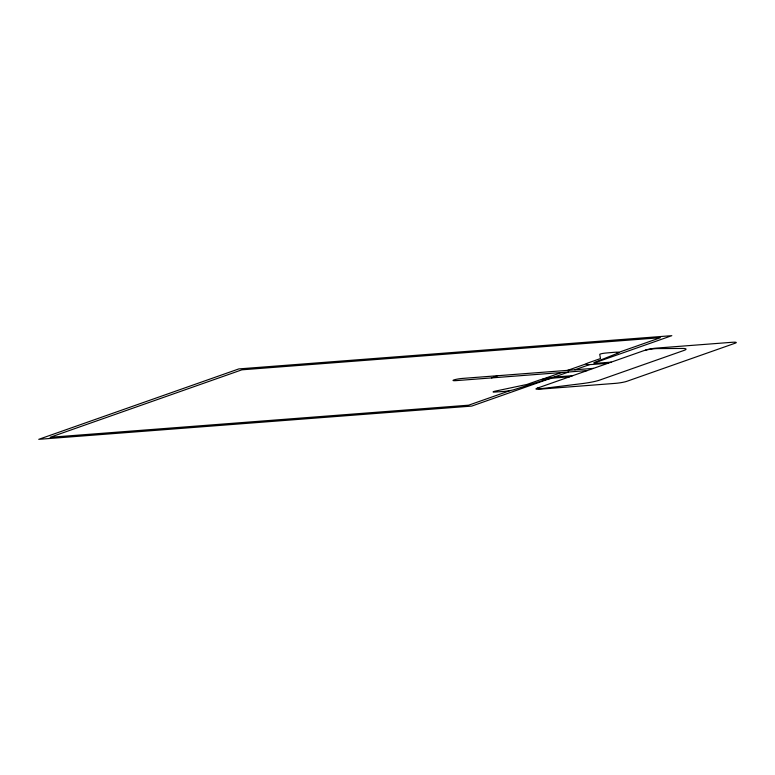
<?xml version="1.0" encoding="UTF-8"?>
<svg xmlns="http://www.w3.org/2000/svg" width="775" height="775" viewBox="0 0 775 775"><rect width="100%" height="100%" fill="white"/><g stroke="black" fill="none" stroke-linecap="round" stroke-linejoin="round"><path stroke-width="1.16" d="M491.466 377.919L497.715 375.72M510.25 390.552L468.681 405.18L50.133 437.303L241.887 369.82L660.436 337.697L616.59 353.119M542.665 379.14L561.371 372.552M567.629 370.353L586.336 363.766M549.349 378.772L471.733 406.09L38.75 439.328L238.836 368.91L671.818 335.672L594.096 363.029M553.767 377.212L568.588 372M574.847 369.801L589.668 364.579M611.204 362.138L598.155 363.136A8.418 0.978 -8.4 0 1 595.103 362.225L618.247 352.993A8.418 0.978 -8.4 0 0 614.246 352.305L605.73 353.042A4.214 0.494 -8.4 0 0 599.724 354.378L600.489 358.563L587.983 362.962A13.475 1.569 -8.4 0 0 592.865 364.424L608.007 363.262M593.505 368.367L462.365 378.433A6.316 0.736 -8.4 0 0 453.83 379.953A6.316 0.736 -8.4 0 0 456.107 380.632L587.247 370.566M572.744 375.672L557.603 376.834A13.475 1.569 -8.4 0 0 539.381 380.07L526.884 384.468L495.235 391.142A4.214 0.494 -8.4 0 0 494.925 392.043L502.81 391.52A8.418 0.978 -8.4 0 0 514.067 389.66L545.116 379.818A8.418 0.978 -8.4 0 1 556.498 377.803L569.548 376.795M538.799 387.616A8.418 0.978 -8.4 0 0 544.515 388.265L582.248 383.586A16.847 1.967 -8.4 0 0 599.685 380.089L683.841 350.474A16.847 1.967 -8.4 0 0 682.107 348.45L657.268 348.585A8.418 0.978 -8.4 0 0 643.696 350.707L537.056 388.236A8.418 0.978 -8.4 0 0 540.107 389.147L615.369 383.363A8.418 0.978 -8.4 0 0 626.752 381.348L735.136 343.209A8.418 0.978 -8.4 0 0 732.084 342.288L656.822 348.072A8.418 0.978 -8.4 0 0 645.439 350.087"/></g></svg>
